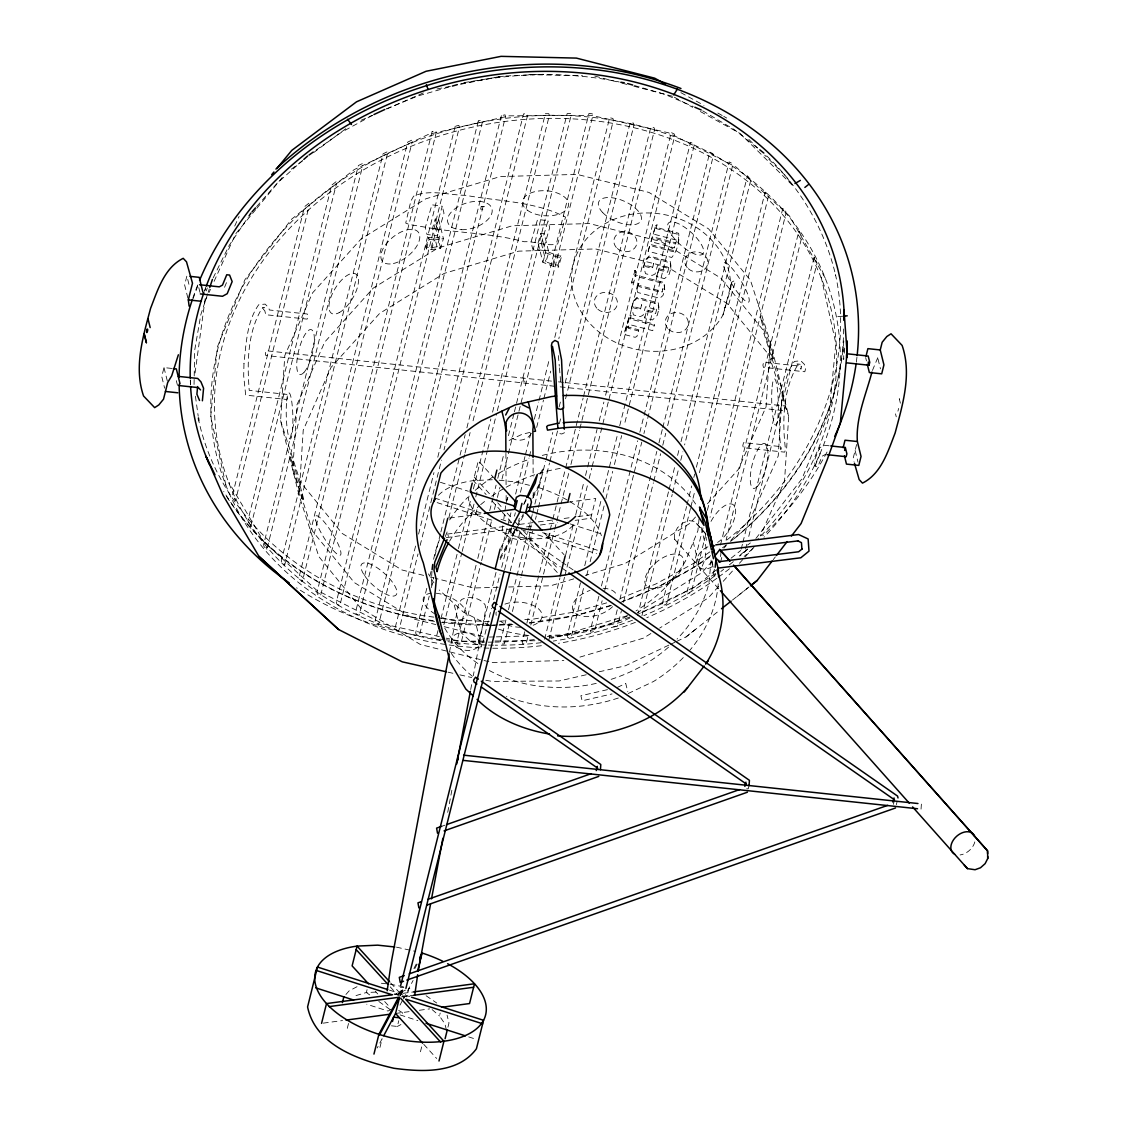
<?xml version="1.0" encoding="UTF-8"?>
<svg xmlns="http://www.w3.org/2000/svg" width="1127" height="1127" viewBox="0 0 1127 1127"><rect width="100%" height="100%" fill="white"/><g stroke="black" fill="none" stroke-linecap="round" stroke-linejoin="round"><path stroke-width="0.75" stroke-dasharray="5 3.75" d="M190.449 384.222L190.519 380.771M194.055 384.462L194.182 377.658M194.21 375.953L194.675 350.412L200.831 314.63L207.678 293.823M843.658 328.985C842.982 412.862 794.535 490.062 730.493 541.509M488.864 661.704L420.371 644.503L360.626 607.988L318.828 556.569L299.049 495.288L280.595 420.723L284.793 355.568L312.531 292.921L361.119 238.91L425.781 198.831L500.205 176.587L577.094 174.389L648.927 192.421L708.672 228.936L750.483 280.355L770.248 341.636L788.703 416.201L784.519 481.356L760.331 535.973M299.049 495.288L303.233 430.134L330.986 367.472L379.574 313.461L444.235 273.382L518.659 251.152L595.549 248.94L667.381 266.986L727.126 303.487L768.924 354.906L788.703 416.201M770.248 341.636L766.064 406.805L738.312 469.452L705.925 505.459M699.036 518.941L697.909 530.704L685.441 561.147A143.636 118.941 -13.9 0 1 636.022 610.919M843.785 346.961L843.672 359.457L844.109 354.766M844.264 353.202L844.856 346.947M195.07 372.952L205.382 297.232M897.937 411.172L898.613 408.439M502.811 525.816L502.093 530.817C507.784 538.917 520.716 542.369 529.211 536.832L530.169 531.535M503.783 519.153L505.699 505.826M530.423 529.859L531.395 523.139M532.846 513.067L533.578 508.023M664.705 289.709L663.986 283.694L634.712 276.002L634.924 274.847L664.183 282.539L664.705 289.709L663.014 295.471L659.788 298.275L637.727 292.485L636.966 289.794L638.812 283.469L632.98 281.933L632.008 283.187L631.655 281.891M635.656 272.776L635.022 270.367L635.656 272.776L634.712 276.002M624.64 332.014L630.021 315.081L631.134 315.377L630.204 319.011L654.308 325.337L652.744 330.662L629.528 324.562L627.936 327.408L628.429 328.323L638.502 330.972L636.91 336.466L635.107 337.311L625.851 334.888L624.64 332.014L628.838 317.617L629.81 316.236L630.923 316.532M627.936 327.408L628.133 326.252L628.641 327.168L638.713 329.817L638.502 330.972M646.63 311.165L655.59 313.517L656.914 308.516L656.717 309.671L645.517 306.741L643.024 315.278L640.094 316.673L633.444 314.926L631.655 307.53L633.613 300.81L637.037 297.289L658.295 302.867L659.084 308.544L657.182 315.447L652.505 319.941L644.672 317.884L644.883 316.715M630.204 319.011L630.416 317.842L654.519 324.182L654.308 325.337M636.966 289.794L639.009 282.313L638.812 283.469M658.675 269.888L667.635 272.255L668.959 267.254L668.748 268.409L657.562 265.465L655.069 274.016L652.139 275.411L645.475 273.664L643.7 266.268L645.658 259.548L649.067 256.012L670.34 261.605L671.114 267.268L669.227 274.185L664.55 278.665L656.717 276.608L656.928 275.453M678.623 241.995L678.454 234.444L656.027 228.556L656.238 227.4L678.665 233.289C679.806 241.896 677.172 250.772 671.734 257.477L648.194 251.293L648.405 250.138L650.082 244.376L673.58 250.56M648.194 251.293L649.87 245.531L673.368 251.715L674.707 246.714L674.495 247.87L650.997 241.699L652.322 236.698L675.82 242.883M650.997 241.699L652.11 237.867L675.608 244.038L676.947 239.037L676.735 240.192L653.237 234.022L655.956 224.231L657.083 224.527L656.027 228.556M662.746 289.724L662.958 288.568L661.915 292.597L639.53 286.723L639.742 285.568L662.127 291.442M722.985 314.94L730.521 289.118A79.848 68.817 10.2 0 0 624.273 215.877A79.848 68.817 10.2 0 0 592.182 325.886A79.848 68.817 10.2 0 0 722.985 314.94L731.789 282.13L734.691 280.553L735.339 281.609L728.845 303.825L727.154 306.375L724.252 307.953M730.521 289.118L731.789 282.13M449.476 652.209L458.633 603.269L461.661 599.494C469.48 595.676 479.905 597.676 485.117 604.819L485.723 609.411L473.298 675.721M447.715 812.37L451.927 789.886M470.706 689.555L472.002 682.638M469.015 496.077L468.325 498.923C477.58 535.255 548.398 553.019 573.46 524.971L574.178 522.069M447.954 1027.19L448.983 1022.922L447.067 1015.159M749.061 785.547L748.229 788.886L745.271 788.562M893.401 804.34L894.232 801.001M896.359 804.65L897.191 801.311M171.713 368.416L163.993 367.599L161.753 376.559L164.627 388.153M308.883 203.24L304.572 206.65L232.613 494.64L235.501 500.656L309.347 205.128M336.001 181.757L331.69 185.166L247.87 520.632L250.772 526.647L336.466 183.645M362.288 163.654L358.358 165.528L263.591 544.792L264.07 546.68L266.874 549.258L362.753 165.556M386.97 151.934L383.053 153.807L281.299 561.021L281.764 562.922L284.582 565.5L387.434 153.835M411.651 140.213L407.735 142.087L299.007 577.263L299.472 579.151L302.275 581.729L412.13 142.115M415.595 546.046L395.098 628.035L395.577 629.937L398.845 630.669L418.018 553.935M418.582 534.085L433.951 472.593M437.783 457.21L523.576 113.855L527.042 113.841L527.506 115.729L444.01 449.927M420.146 545.412L430.373 504.487M430.796 502.783L441.446 460.154M426.795 588.308L415.694 632.698L416.173 634.586L419.441 635.318L429.232 596.127M429.781 576.362L431.063 571.234M434.895 555.865L440.446 533.677M440.868 531.972L459.633 456.858M460.055 455.153L465.183 434.656M466.888 427.837L545.369 113.714L548.835 113.7L549.3 115.588L472.241 424.02M431.359 587.604L433.923 577.39M448.814 517.744L464.578 454.688M465 452.984L470.114 432.543M437.994 630.528L436.29 637.347L436.769 639.234L440.037 639.981M440.981 618.582L458.041 550.342M458.464 548.624L470.396 500.853M473.382 488.921L490.865 418.962M492.569 412.144L567.163 113.573L570.628 113.559L571.093 115.447L497.049 411.778M443.869 624.654L461.732 553.118M462.169 551.413L474.073 503.741M475.777 496.922L487.273 450.941M487.695 449.236L496.627 413.468M347.313 1028.317L349.116 1021.076M475.679 514.56L477.13 508.77M367.064 989.633L366.345 992.521L352.54 996.606M476.059 565.275L456.886 641.996L457.365 643.897L460.732 644.25L481.201 562.331M477.763 558.457L487.991 517.532M489.696 510.714L492.682 498.782M493.105 497.077L496.091 485.131M497.796 478.313L503.755 454.449M508.446 435.684L513.982 413.524M514.405 411.82L516.11 405.002M516.532 403.297L588.956 113.433L592.323 113.799L592.802 115.687L501.67 480.398M523.759 378.165L523.027 381.053L526.394 381.419M481.623 560.626L491.851 519.66M494.415 509.418L496.979 499.176M497.401 497.472L499.965 487.23M496.035 572.417L478.595 642.235L479.06 644.137L482.525 644.109L491.471 608.284M501.571 550.272L507.53 526.436M507.953 524.731L510.925 512.813M515.617 494.077L524.971 456.604M525.393 454.899L530.93 432.768M534.339 419.145L538.593 402.114M539.016 400.409L549.229 359.541M554.766 337.396L609.651 117.701L612.919 118.448L613.398 120.335L558.823 338.72M379.94 1047.448L382.109 1038.77L377.207 1047.969M508.305 533.691L510.108 526.464M493.598 599.747L499.994 574.164M501.698 567.332L511.503 528.098M514.49 516.152L515.349 512.743M520.463 492.26L528.986 458.14M529.408 456.435L531.113 449.617M536.663 427.429L543.482 400.141M543.904 398.437L550.723 371.135M504.586 569.684L514.8 528.774M399.141 993.521L400.789 990.971L402.353 991.887L401.86 993.817L400.691 994.437L399.141 993.521L400.31 992.901L401.86 993.817M514.969 529.958L516.138 529.338L517.702 530.253L516.518 530.873L514.969 529.958L515.448 528.028M399.916 996L400.508 993.676M514.166 520.815L517.687 524.675L519.308 518.152M510.249 570.825L520.463 529.915M391.421 1025.824L397.338 1026.458L398.775 1020.668M532.677 498.331L538.424 487.526L543.369 467.747L539.284 475.411M505.924 619.949L500.388 642.094L500.853 643.982L504.318 643.968L509.855 621.78M508.474 609.721L528.056 531.338M528.493 529.634L530.62 521.111M531.042 519.406L532.324 514.292M534.874 504.065L545.51 461.464M545.947 459.76L552.751 432.5M559.147 406.932L560.852 400.127M565.106 383.081L630.247 122.364L633.515 123.097L633.994 124.984L564.881 401.55M512.419 611.524L520.956 577.39M521.378 575.686L532.465 531.296M535.452 519.35L536.311 515.927M536.734 514.222L538.016 509.094M538.438 507.389L549.525 463.014M549.962 461.295L557.64 430.57M559.344 423.738L561.049 416.92M524.731 631.726L522.181 641.953L522.646 643.841L526.112 643.827L528.239 635.29M526.858 623.203L552.427 520.899M552.85 519.195L565.205 469.734M565.641 468.029L583.096 398.127M583.532 396.422L650.842 127.013L654.111 127.76L654.576 129.647L579.884 428.584M420.441 1051.759L422.611 1043.081M548.807 538.002L550.61 530.775M530.803 625.034L554.273 531.085M554.709 529.366L556.414 522.534M556.837 520.829L569.22 471.297M570.924 464.465L579.461 430.289M446.433 1030.05L444.897 1023.837L439.46 1015.962L440.192 1013.074M544.609 639.277L559.95 577.841M565.5 555.667L573.601 523.238M575.728 514.715L583.828 482.3M585.533 475.467L597.042 429.401M599.184 420.864L603.875 402.1M605.579 395.267L671.227 132.507L674.298 134.057L674.763 135.958L608.777 400.071M548.736 640.319L564.5 577.278M564.923 575.573L587.491 485.258M589.182 478.454L591.745 468.226M592.168 466.522L602.381 425.626M602.818 423.921L608.341 401.775M580.49 582.772L567.261 635.684L567.726 637.586L571.389 636.741L584.18 585.589M584.744 565.698L601.381 499.106M603.1 492.288L617.596 434.233M619.723 425.696L690.541 142.312L693.612 143.862L694.077 145.749L624.217 425.344M586.73 575.362L588.435 568.543M590.139 561.725L604.199 505.474M605.903 498.655L612.708 471.368M614.412 464.549L621.653 435.571M598.874 596.239L590.337 630.402L590.816 632.289L594.478 631.444L602.142 600.747M601.438 585.984L637.713 440.784M639.854 432.247L643.686 416.877M644.123 415.173L709.855 152.103L712.912 153.666L713.391 155.554L643.911 433.585M604.706 590.52L641.784 442.122M617.244 609.792L613.426 625.105L613.891 627.006L617.554 626.161L621.4 610.806M619.808 599.564L656.816 451.406M658.957 442.897L662.352 429.274M662.775 427.57L729.155 161.908L732.226 163.457L732.691 165.359L667.452 426.485M623.527 602.269L653.378 482.807M653.801 481.088L660.619 453.787M662.761 445.25L665.747 433.303M637.558 615.567L668.649 491.189M669.072 489.484L675.031 465.62M677.581 455.407L679.285 448.588M680.99 441.77L747.412 175.953L750.216 178.531L750.681 180.433L684.596 444.94M641.953 615.61L672.227 494.443M672.65 492.724L678.623 468.832M680.75 460.309L682.892 451.772M662.253 603.847L686.582 506.488M687.005 504.783L691.696 485.991M693.838 477.454L694.683 474.03M696.387 467.198L765.106 192.196L767.924 194.774L768.389 196.661L698.571 476.087M690.485 508.46L666.635 603.889L662.718 605.748M690.907 506.756L694.317 493.133M686.935 592.126L703.135 527.323M707.39 510.277L782.814 208.425L785.618 211.003L786.097 212.89L710.024 517.335M705.77 534.339L691.33 592.168L687.4 594.028M713.222 574.037L714.49 568.91M720.463 545.017L798.916 231.035L801.818 237.05L726.084 540.157M720.547 562.303L721.829 557.189M741.2 549.131L742.482 544.017M742.904 542.298L814.187 257.026L817.075 263.042L748.525 537.396M746.821 544.214L745.116 551.033L740.805 554.442M856.619 444.517L853.195 458.196L854.012 461.507M872.453 370.445L879.116 354.441M921.041 809.116L921.407 803.889L917.956 803.523M425.879 246.982L428.683 237.388L433.923 238.107L439.84 237.191L435.29 218.807L438.628 219.272L443.418 238.628L440.615 248.236L431.585 249.602L426.358 248.87L425.879 246.982L431.12 247.701L437.037 246.799L439.84 237.191M426.358 248.87L429.148 239.276L428.683 237.388M437.037 246.799L432.486 228.401L435.29 218.807M435.656 228.95C465.028 233.19 495.176 233.951 524.097 241.727C535.339 241.136 546.637 246.63 557.696 243.981L565.529 217.102C534.945 201.353 498.824 201.353 465.592 195.323C448.574 195.154 429.641 188.956 413.567 196.211L410.82 201.169L405.72 223.09L409.34 224.484L435.656 228.95L442.277 206.255L431.923 204.832L425.302 227.527L427.006 234.458L437.361 235.895L443.982 213.2L442.277 206.255M440.615 248.236L435.825 228.866L438.628 219.272M431.12 247.701L433.923 238.107M431.585 249.602L434.388 239.995L443.418 238.628M538.072 242.925L540.875 233.331L544.214 233.782L548.764 252.18L545.961 261.774L552.751 264.422L557.992 265.155L558.457 267.043L553.23 266.324L542.862 262.281L538.072 242.925L541.411 243.376L545.961 261.774M541.34 243.488L547.961 220.793L537.607 219.371L531 242.066L532.705 248.997L543.059 250.419L549.68 227.724L547.961 220.793M542.862 262.281L545.665 252.687L540.875 233.331M552.751 264.422L555.555 254.829L560.795 255.547L561.26 257.449L558.457 267.043M553.23 266.324L556.02 256.717L561.26 257.449M557.992 265.155L560.795 255.547M631.458 283.046L635.022 270.367M631.444 308.685L633.402 301.966L636.825 298.444L658.083 304.022L658.872 309.7M643.489 267.423L645.447 260.703L648.87 257.167L670.128 262.76L670.903 268.423M653.237 234.022L655.759 225.386L656.872 225.682M644.672 317.884L646.842 310.01L655.801 312.362M656.717 276.608L658.886 268.733L667.846 271.086M204.748 290.991L205.804 287.765M208.199 292.217L209.256 289.019M506.192 502.501L507.84 497.599M506.671 500.571L507.798 497.416M206.241 290.949L207.312 287.977M192.971 298.923L198.831 283.131M224.569 287.286L227.71 279.651M445.235 536.579L447.208 531.761L448.377 536.494M829.12 445.785L824.26 445.264L819.554 447.828L814.539 460.055L815.075 466.141L817.92 466.437L822.104 456.224L825.288 454.491M815.075 466.141L820.047 454.026L819.554 447.828M234.712 226.076L239.079 216.469M204.748 301.951L208.34 294.034M209.059 292.442L210.495 289.287M214.088 281.37L235.656 233.867L255.674 209.65M524.041 503.431L526.14 498.838M213.172 277.876L229.204 245.39L248.095 217.328M500.966 547.497L511.588 527.521M523.717 504.699L526.999 498.514M500.078 557.795L516.081 527.675M517.687 524.675L523.294 514.137M532.888 496.077L539.298 484.032M500.134 559.555L516.814 528.169M517.082 527.675L524.464 513.771M400.24 994.169L404.044 986.998M413.905 968.473L417.187 962.289M400.423 995.662L404.424 988.14M414.835 968.572L417.229 964.05M399.986 1005.129L402.438 1000.508M403.269 998.959L413.088 980.476M755.865 538.551L802.015 478.736L829.289 412.172L835.825 343.397L821.189 277.115L821.682 279.102M773.221 559.668L775.362 556.893M256.787 208.312L284.582 174.685M345.947 994.479L349.102 990.901L357.513 986.449M256.632 206.607L277.2 183.166L302.529 160.555M695.514 517.025L689.738 523.463L625.062 563.542L585.378 575.404M712.306 561.063L701.896 572.629L637.234 612.722M723.886 548.201L726.197 545.623M730.817 540.481L750.483 518.617L778.236 455.97L782.42 390.815L762.641 329.521L720.843 278.101L661.098 241.587L589.266 223.555L512.376 225.766L437.952 247.996L373.291 288.075L324.703 342.087L296.964 404.748L292.766 469.903L312.545 531.183L354.343 582.603L414.088 619.117L435.811 624.569M718.589 586.449L708.179 598.014L659.689 628.077M723.224 581.307L733.635 569.727M739.411 563.303L744.045 558.161M745.201 556.865L755.611 545.299M726.83 539.974C805.692 478.707 857.703 375.319 835.501 274.734L835.656 275.354C824.837 229.02 799.719 186.814 765.05 154.329M676.623 641.432L685.977 636.994L698.205 627.175M737.171 596.451L749.159 586.885M715.997 570.121L693.993 587.547L639.347 613.497M731.127 558.147L740.749 550.525M747.624 545.088L750.371 542.904M713.687 575.925L715.842 574.221M685.977 636.994L720.139 609.82M732.465 600.043L748.92 587.026M291.301 169.177L302.487 160.865M313.686 152.554L348.666 126.576M316.081 150.074L341.566 132.197L372.389 115.405M709.841 551.892L692.851 563.81L655.872 583.955L619.667 598.761M710.616 555.696L694.88 566.74L657.506 587.097L622.498 601.424M650.871 633.543L643.517 638.107L577.362 657.872M402.353 991.887L401.17 992.507L399.62 991.591M391.618 1009.144L388.012 1011.046L366.754 1004.227M397.338 1026.458L400.93 1024.556M509.136 440.432L522.308 434.191L531.324 432.12M629.979 617.934L620.611 622.386L550.92 638.361M668.846 645.123L625.246 665.832L598.113 672.044M670.396 644.39L675.073 642.179M617.427 687.371L625.724 683.427L627.809 691.837M628.232 693.514L653.491 681.511A143.636 118.941 -13.9 0 0 684.244 656.576M564.528 432.698L561.795 433.994L558.583 433.402L558.104 431.5M405.481 990.112L402.959 991.267L399.733 989.506L400.24 987.266L403.79 987.646M361.091 120.265L372.319 115.334M386.758 108.995L423.667 92.78M386.42 108.826L417.906 95.95L450.758 86.525M441.573 826.373L444.897 825.203M573.798 578.855L550.638 585.772L508.7 586.984M627.316 615.68L562.81 634.952L548.835 635.346M606.664 602.875L575.46 611.834L533.395 619.089L523.238 619.723M611.088 605.284L576.235 615.286L528.591 622.935M586.251 674.763L559.119 680.976L492.119 681.412L485.328 680.173M607.467 689.654L580.884 695.739L582.138 700.783L612.031 693.936M436.952 88.991L450.49 86.286M460.661 84.271L501.318 76.185M463.859 82.665L504.248 76.058M460.647 83.877C512.686 72.72 566.951 71.071 619.174 81.961M449.504 518.068L482.525 513.644M567.825 502.219L595.746 498.472L590.802 518.265L575.15 520.364M447.137 534.128L507.361 526.055M519.406 524.435L536.621 522.139M538.34 521.9L552.103 520.068M564.148 518.448L571.037 517.532M577.912 516.603L591.675 514.757M446.292 537.621L515.898 528.295L516.997 528.943M526.422 526.887L533.381 525.957M540.34 525.027L557.738 522.689M394.365 994.493L413.595 991.915M401.353 996.944L413.398 995.324M323.308 1023.133L342.509 1020.569M395.563 1013.455L409.115 1011.637M419.385 1010.271L429.655 1008.89M837.77 316.645L844.081 316.095M505.938 75.96L543.355 74.283M499.529 621.188L506.305 620.766M492.654 625.161L497.796 624.837M499.5 624.738L511.489 623.992M492.288 479.736L473.368 480.609A87.723 45.038 14 0 0 436.29 497.697M375.981 992.084L366.345 992.521L370.501 995.507M498.219 587.28L473.749 587.984L435.332 578.334M489.414 637.051L494.654 636.91M496.401 636.854L529.605 635.896M492.203 662.549L563.852 660.492M484.399 641.066L459.76 641.221L446.151 638.15M494.95 640.995L538.96 640.714M528.845 74.565L582.659 75.819M489.329 621.625L449.18 619.639L440.699 618.244M490.949 625.26L441.756 622.048M551.497 381.109L266.057 350.736L265.324 353.624L265.803 355.512L555.752 386.378M558.471 381.856L563.683 382.405M565.43 382.602L784.829 405.945L785.294 407.847L784.575 410.735L557.499 386.561M499.12 480.201L516.194 482.018L529.493 485.314M396.465 947.159L415.764 951.456M381.363 983.251L388.266 983.984M389.984 984.167L404.396 987.013M432.486 228.401L435.825 228.866M429.148 239.276L434.388 239.995M705.939 534.071L694.711 521.449L689.189 520.632L682.892 522.914L677.51 527.69L674.481 533.677L674.622 539.255L677.89 542.96M433.909 617.117C327.041 603.889 222.752 529.465 198.761 420.639M433.177 620.625C349.708 609.256 268.339 564.444 223.724 491.485M439.347 636.614L383.25 623.935L316.405 590.013L263.774 541.749L228.964 482.469L229.457 484.455M448.011 672.171L453.096 673.326M459.872 674.862L471.734 677.538M394.535 993.789L406.847 996.832L409.016 988.154L412.243 989.436M423.639 575.404L401.916 569.952L342.185 533.437L300.374 482.018L280.595 420.723M430.317 577.08L433.656 577.912M444.165 626.668L485.92 637.149M594.817 76.101L620.244 82.694M621.949 83.13L627.035 84.455M633.811 86.216L672.819 96.344M634.416 85.525L664.831 94.344L693.274 106.558M440.375 482.286L468.395 491.273M570.192 523.914L603.142 534.48M434.656 498.049L481.144 512.954M501.078 519.35L511.038 522.548M542.594 532.662L599.057 550.765M437.121 502.614L492.358 520.336M521.181 529.577L596.507 553.723M389.435 990.126L409.89 996.677M400.085 1014.906L417.821 1020.597M468.705 1036.91L476.946 1039.559M545.665 252.687L556.02 256.717M548.764 252.18L555.555 254.829M489.372 625.288L463.31 612.046L439.234 589.97M680.877 92.639L703.966 105.389M674.34 97.19L692.711 107.333M700.36 111.545L740.157 133.521L792.239 185.096L785.505 175.727L764.712 155.146M717.829 113.038L722.252 115.532M723.731 116.363L726.676 118.025M426.105 995.747L436.741 1003.03M398.704 1010.468L402.269 1012.553L403.1 1015.878M702.684 110.84L734.367 129.633L758.485 148.806M712.827 564.909L712.025 561.626M560.387 561.063L512.841 527.929L510.869 530.845L511.348 532.733L560.316 566.881M561.838 562.077L573.361 570.107M561.753 567.881L567.515 571.896M378.813 1001.466L391.294 1010.412M432.12 1009.581L439.46 1015.962M748.821 139.41L757.386 147.876M494.711 478.764L478.313 460.816L473.368 480.609L486.131 494.57M544.186 532.944L564.021 554.667M474.256 477.101L491.865 496.387M497.725 502.811L502.431 507.953M507.122 513.095L512.996 519.533M523.562 531.099L558.781 569.67M491.921 500.923L501.205 511.08M502.36 512.348L511.644 522.505M518.505 530.028L557.935 573.206M390.689 982.927L404.508 998.071M390.238 986.886L398.451 995.888M375.446 991.436L377.756 993.958M384.687 1001.551L390.463 1007.876M423.78 1044.363L436.656 1058.464M705.84 533.987L694.711 521.449M674.622 539.255L718.984 589.182M900.374 403.156L899.29 398.719L900.022 401.677M895.514 413.848L896.247 416.793M878.003 358.921L880.455 368.867M865.663 357.611L866.48 360.922M825.133 277.904L789.421 215.933L736.185 167.12L668.565 132.803L591.154 115.32L509.263 115.842L428.429 134.367L354.188 169.613L291.597 219.187L244.925 279.693L217.328 347.031L210.707 416.596L226.006 485.638M814.187 257.026L814.652 258.914M855.125 450.504L857.985 462.098M798.916 231.035L799.395 232.923M782.814 208.425L783.279 210.312M765.106 192.196L765.571 194.083M747.412 175.953L747.877 177.855M713.123 567.177L711.193 559.372L708.911 583.363A141.481 117.152 -13.9 0 1 677.045 639.065M701.121 527.38L706.136 547.623L705.009 559.372L700.346 570.769L693.246 542.087M474.354 617.666L481.609 646.926L470.551 641.319L461.112 632.656L453.871 603.396M301.811 579.841L302.275 581.729M284.117 563.599L284.582 565.5M266.409 547.37L266.874 549.258M198.789 287.61L199.958 292.344M250.293 524.759L250.772 526.647M188.927 284.3L186.871 276.016L184.631 284.99L188.322 299.895M235.036 498.768L235.501 500.656M176.319 380.672L177.488 385.392M163.993 367.599L167.684 382.504M195.422 396.197L198.211 416.257M558.386 355.597L559.288 366.12M559.429 367.867L560.64 381.898M533.057 459.252L533.156 476.763M533.24 492.513L533.282 499.529M505.896 453.406L506.093 486.723M506.15 495.486L506.178 500.74M718.251 583.8A143.636 118.941 -13.9 0 1 690.076 650.025M618.329 697.993A143.636 118.941 -13.9 0 1 506.46 696.303M472.41 676.327A143.636 118.941 -13.9 0 1 449.476 650.547M449.546 541.228A143.636 118.941 -13.9 0 1 479.355 505.769M480.665 504.657A143.636 118.941 -13.9 0 1 486.075 500.332M491.696 496.218A143.636 118.941 -13.9 0 1 504.699 488.047M506.164 487.23A143.636 118.941 -13.9 0 1 562.359 468.057M843.785 340.988A330.126 273.368 -13.9 0 1 731.944 540.467M726.478 544.806A330.126 273.368 -13.9 0 1 722.308 547.99M709.517 557.189A330.126 273.368 -13.9 0 1 619.371 602.804M611.116 605.608A330.126 273.368 -13.9 0 1 528.535 623.189M512.855 624.499A330.126 273.368 -13.9 0 1 490.076 625.274M488.315 625.274A330.126 273.368 -13.9 0 1 441.559 622.358M434.515 621.4A330.126 273.368 -13.9 0 1 225.344 494.57M190.491 384.87A330.126 273.368 -13.9 0 1 190.28 379.771M204.438 291.062A330.126 273.368 -13.9 0 1 205.635 287.751M627.345 615.948A143.636 118.941 -13.9 0 1 547.299 636.389M528.873 635.473A143.636 118.941 -13.9 0 1 495.443 628.119M433.951 582.898A143.636 118.941 -13.9 0 1 428.443 573.868M538.424 487.526A87.723 45.038 14 0 1 601.367 535.649M531.282 433.472A13.904 13.651 -0.3 0 1 509.925 436.628M541.383 645.715A317.659 263.042 -13.9 0 1 217.314 351.103A317.659 263.042 -13.9 0 1 664.62 133.24A317.659 263.042 -13.9 0 1 763.965 537.311M752.991 548.314A317.659 263.042 -13.9 0 1 744.158 556.456M729.493 568.769A317.659 263.042 -13.9 0 1 718.308 577.249M716.885 578.278A317.659 263.042 -13.9 0 1 646.813 617.695M635.374 622.358A317.659 263.042 -13.9 0 1 558.414 643.334M441.009 640.615A314.01 260.013 -13.9 0 1 242.291 294.358A314.01 260.013 -13.9 0 1 695.514 149.271A314.01 260.013 -13.9 0 1 757.612 539.269M747.736 548.905A314.01 260.013 -13.9 0 1 739.988 555.907M733.325 561.612A314.01 260.013 -13.9 0 1 729.225 564.965M723.661 569.346A314.01 260.013 -13.9 0 1 720.843 571.488M715.124 575.714A314.01 260.013 -13.9 0 1 643.813 615.666M632.501 620.216A314.01 260.013 -13.9 0 1 553.23 641.08M541.214 642.686A314.01 260.013 -13.9 0 1 495.19 645.193M493.415 645.179A314.01 260.013 -13.9 0 1 488.118 645.067M486.357 645.01A314.01 260.013 -13.9 0 1 447.997 641.686M436.191 593.239A23.089 10.89 23.9 0 1 466.113 612.37A23.089 10.89 23.9 0 1 441.375 617.187M435.304 614.159A23.089 10.89 23.9 0 1 431.359 593.211M504.966 604.128A23.089 12.524 3.7 0 1 537.311 607.833A23.089 12.524 3.7 0 1 533.198 625.231M520.519 627.26A23.089 12.524 3.7 0 1 500.853 621.54M496.232 615.342A23.089 12.524 3.7 0 1 496.204 612.06M710.996 521.392A23.089 10.016 -58.6 0 1 735.198 507.685A23.089 10.016 -58.6 0 1 717.589 542.453M706.474 540.312A23.089 10.016 -58.6 0 1 706.136 537.354M612.567 606.678A23.089 12.918 -17.9 0 1 575.925 613.694A23.089 12.918 -17.9 0 1 590.027 590.407M603.1 588.28A23.089 12.918 -17.9 0 1 616.849 595.859M720.759 551.638A13.904 9.537 -41.6 0 1 718.533 560.542M712.151 566.726A13.904 9.537 -41.6 0 1 696.571 561.852A13.904 9.537 -41.6 0 1 711.63 545.862M974.813 841.911A13.904 9.537 -41.6 0 1 960.105 854.956M668.55 647.166A141.481 117.152 -13.9 0 1 609.904 679.722M596.239 683.385A141.481 117.152 -13.9 0 1 487.709 669.621M477.82 663.493A141.481 117.152 -13.9 0 1 443.489 625.894M431.838 585.167A141.481 117.152 -13.9 0 1 432.106 569.684M433.627 559.302A141.481 117.152 -13.9 0 1 439.474 539.734M449.659 519.941A141.481 117.152 -13.9 0 1 467.86 497.246M475.143 490.386A141.481 117.152 -13.9 0 1 492.851 477.003M498.669 473.382A141.481 117.152 -13.9 0 1 528.802 459.464M542.284 455.407A141.481 117.152 -13.9 0 1 697.613 507.15M856.943 357.217A342.876 283.919 -13.9 0 1 856.309 362.345M827.035 452.04A342.876 283.919 -13.9 0 1 762.725 535.762M747.398 549.427A342.876 283.919 -13.9 0 1 739.382 555.991M715.546 573.432A342.876 283.919 -13.9 0 1 639.389 613.384M629.725 617.061A342.876 283.919 -13.9 0 1 549.666 637.544M534.297 639.587A342.876 283.919 -13.9 0 1 494.978 642.108M493.274 642.136A342.876 283.919 -13.9 0 1 446.32 639.854M444.587 639.657A342.876 283.919 -13.9 0 1 296.556 587.801M192.9 297.937A342.876 283.919 -13.9 0 1 198.887 281.975M243.967 363.669L243.7 375.967L245.686 395.112L287.075 399.522L287.808 396.619L287.258 394.422L249.236 390.379C247.024 363.162 247.376 332.507 261.873 308.516L264.704 307.615L261.337 307.248L264.775 310.686L265.775 314.729L307.164 319.124L307.896 316.222L307.347 314.024L269.325 309.981L268.775 307.784L265.113 304.107L258.689 304.741C246.799 321.646 246.151 343.763 243.967 363.669M779.659 420.343L779.391 432.641L780.828 449.588L781.56 446.686L743.538 442.643L742.806 445.545L743.355 447.743L784.744 452.152L785.463 449.25C782.138 421.442 782.955 389.843 797.564 365.19L800.395 364.289L797.028 363.922L800.466 367.36L800.917 369.205L801.649 366.303L763.613 362.246L762.894 365.148L763.444 367.346L804.833 371.755L805.551 368.853L804.467 364.458L800.804 360.781L794.38 361.415C782.49 378.32 781.842 400.437 779.659 420.343M633.853 306.713L633.642 307.868L640.361 309.629L641.686 304.628L640.573 308.474L633.853 306.713M645.898 265.437L645.686 266.592L652.406 268.367L653.73 263.366L652.603 267.212L645.898 265.437M432.134 131.521L316.997 592.323L317.462 594.225L320.533 595.774L436.262 132.577L435.797 130.676L432.134 131.521M455.209 126.238L336.297 602.128L336.776 604.016L339.833 605.579L459.351 127.281L458.872 125.393L455.209 126.238M478.299 120.941L355.611 611.933L356.076 613.821L359.147 615.384L482.426 121.998L481.962 120.11L478.299 120.941M501.374 115.658L374.925 621.724L375.39 623.625L378.461 625.175L505.502 116.701L505.037 114.813L501.374 115.658M481.257 206.396L480.637 209.129L483.821 209.397L484.441 206.664L481.257 206.396M456.717 647.208A13.904 8.692 10.6 0 0 479.13 644.588A13.904 8.692 10.6 0 0 460.929 632.726A13.904 8.692 10.6 0 0 456.717 647.208M671.861 235.36A23.089 8.199 42 0 0 702.614 254.153A23.089 8.199 42 0 0 682.568 225.907A23.089 8.199 42 0 0 671.861 235.36M771.925 389.449A23.089 3.282 88.4 0 0 775.517 425.076A23.089 3.282 88.4 0 0 777.672 391.534A23.089 3.282 88.4 0 0 771.925 389.449M602.959 212.848A23.089 10.89 23.9 0 0 639.939 222.132A23.089 10.89 23.9 0 0 616.779 198.634A23.089 10.89 23.9 0 0 602.959 212.848M724.027 267.169A23.089 4.705 58.2 0 0 745.356 300.965A23.089 4.705 58.2 0 0 739.974 279.2A23.089 4.705 58.2 0 0 724.027 267.169M761.373 320.589A23.089 0.747 73.4 0 0 772.883 358.78A23.089 0.747 73.4 0 0 767.487 337.015A23.089 0.747 73.4 0 0 761.373 320.589M757.64 486.117A23.089 6.987 -75.9 0 0 767.318 447.306A23.089 6.987 -75.9 0 0 752.258 464.352A23.089 6.987 -75.9 0 0 757.64 486.117M657.365 588.139A23.089 12.059 -39.1 0 0 683.497 559.401A23.089 12.059 -39.1 0 0 651.984 566.374A23.089 12.059 -39.1 0 0 657.365 588.139M365.106 576.376A23.089 8.199 42 0 0 395.859 595.169A23.089 8.199 42 0 0 375.826 566.923A23.089 8.199 42 0 0 365.106 576.376M315.729 520.251A23.089 4.705 58.2 0 0 337.058 554.047A23.089 4.705 58.2 0 0 331.676 532.282A23.089 4.705 58.2 0 0 315.729 520.251M291.484 460.957A23.089 0.747 73.4 0 0 302.994 499.162A23.089 0.747 73.4 0 0 297.613 477.397A23.089 0.747 73.4 0 0 291.484 460.957M286.469 403.381A23.089 3.282 88.4 0 0 290.048 438.995A23.089 3.282 88.4 0 0 292.203 405.466A23.089 3.282 88.4 0 0 286.469 403.381M304.107 372.234A23.089 6.987 -75.9 0 0 313.785 333.437A23.089 6.987 -75.9 0 0 298.725 350.469A23.089 6.987 -75.9 0 0 304.107 372.234M339.185 312.616A23.089 10.016 -58.6 0 0 358.147 277.665A23.089 10.016 -58.6 0 0 333.789 290.851A23.089 10.016 -58.6 0 0 339.185 312.616M393.422 263.507A23.089 12.059 -39.1 0 0 419.554 234.754A23.089 12.059 -39.1 0 0 388.026 241.741A23.089 12.059 -39.1 0 0 393.422 263.507M461.507 229.697A23.089 12.918 -17.9 0 0 491.992 208.904A23.089 12.918 -17.9 0 0 456.125 207.931A23.089 12.918 -17.9 0 0 461.507 229.697M527.295 210.143A23.089 12.524 3.7 0 0 566.867 209.002A23.089 12.524 3.7 0 0 542.425 190.717A23.089 12.524 3.7 0 0 527.295 210.143M688.287 268.705A11.58 9.988 10.2 0 0 707.502 264.803A11.58 9.988 10.2 0 0 693.133 252.082A11.58 9.988 10.2 0 0 688.287 268.705M668.776 329.436A11.58 9.988 10.2 0 0 687.991 325.534A11.58 9.988 10.2 0 0 673.622 312.813A11.58 9.988 10.2 0 0 668.776 329.436M617.371 248.532A11.58 9.988 10.2 0 0 636.572 244.629A11.58 9.988 10.2 0 0 622.217 231.908A11.58 9.988 10.2 0 0 617.371 248.532M597.859 309.263A11.58 9.988 10.2 0 0 617.075 305.375A11.58 9.988 10.2 0 0 602.706 292.64A11.58 9.988 10.2 0 0 597.859 309.263"/><path stroke-width="1.5" d="M843.813 320.378L843.996 310.066L847.067 352.342L840.333 423.048L827.063 460.154L801.086 523.548L791.436 536.058M197.619 386.561L196.901 394.182L199.535 400.479M202.381 400.789L203.578 388.266L200.944 381.856L197.732 378.447L178.277 376.376M699.811 510.728L700.121 507.446M706.939 531.705L707.502 525.872A143.636 118.941 -13.9 0 0 563.232 422.667M708.334 535.297L708.742 530.916A143.636 118.941 -13.9 0 0 559.443 428.218L547.525 430.148L546.651 426.626L547.835 425.555L558.203 423.174M712.926 551.976L713.208 548.976L706.516 518.659L699.473 507.108L703.995 525.393L695.753 512.391A143.636 118.941 -13.9 0 0 565.726 467.564M715.166 567.261L715.884 559.753L710.503 536.311M387.167 990.802L391.252 962.472L449.152 653.942M414.764 994.873L417.666 974.714M418.159 971.361L430.542 904.051M431.514 898.867L442.855 838.319M456.787 763.937L470.382 691.288M596.239 770.6L597.296 766.36M600.437 769.727L600.804 764.5L481.285 681.201M744.862 786.421L745.919 782.166M749.061 785.547L749.427 780.321L499.951 606.425M892.993 802.185L894.049 797.944M189.111 306.15L188.322 299.895L192.492 283.229L186.504 261.83L183.194 258.322C164.345 267.761 157.695 290.062 150.581 308.361C143.087 336.621 133.634 367.092 143.566 396.014L154.653 407.636L158.837 404.917L163.528 399.169L167.684 382.504L171.698 375.84L178.362 354.794M433.782 501.543L440.882 473.072C465.578 442.418 512.024 450.082 545.538 459.055C571.924 468.818 604.79 483.906 609.721 514.898L599.846 554.794M321.561 1023.372L326.506 1003.579L392.633 994.718M442.812 538.086L447.757 518.293M342.411 1002.664L343.848 996.874M470.41 490.358L472.213 483.131M496.88 470.086L494.711 478.764L515.504 501.529M373.953 1054.097L378.897 1034.318L398.592 997.254M495.204 568.811L500.149 549.032M517.208 500.599L515.039 509.291L514.222 505.967L516.391 497.289L519.984 495.387L525.886 496.021L530.648 498.81L531.465 502.121L529.296 510.799L525.703 512.7L519.801 512.081L515.039 509.291L484.244 513.405M400.663 985.562L504.163 571.389M392.506 1021.485L393.591 1017.146L399.507 1017.78M521.956 503.389L519.801 512.081L512.405 525.971M383.743 1035.685L395.563 1013.455L399.62 997.17M405.903 988.421L509.813 572.53M527.873 504.023L525.703 512.7L541.876 530.408M417.568 971.192L422.104 953.033A87.723 45.038 14 0 1 442.869 961.303M569.994 493.527L567.825 502.219L528.478 507.488M438.995 1061.028L443.939 1041.235L405.678 999.339M560.246 575.742L565.19 555.949M445.095 1038.714L447.264 1030.036M843.151 447.701L845.011 440.22L857.365 441.53L861.042 456.435L858.802 465.409L846.462 464.099L844.419 455.815M866.029 356.118L867.903 348.637L880.243 349.962L883.934 364.866L881.694 373.84L869.34 372.516L867.297 364.232M844.616 450.406L845.335 447.518L830.74 445.954M846.884 362.866L869.03 365.233L869.748 362.33L868.184 356.033L848.392 353.92M880.243 349.962L882.159 342.27L886.85 336.508L891.034 333.789L902.121 345.425C912.053 374.333 902.586 404.804 895.106 433.064C887.991 451.363 881.342 473.664 862.493 483.117L859.168 479.595L854.421 463.169M871.932 372.065C865.973 394.746 855.689 417.821 857.365 441.53M209.777 287.427L212.411 279.426M444.587 538.171L434.74 562.218L433.98 570.163L436.318 579.616L434.078 603.128A143.636 118.941 -13.9 0 0 445.095 642.911M447.067 539.692L435.91 566.937L437.079 571.671A143.636 118.941 -13.9 0 1 448.673 542.749M705.671 664.127C723.703 636.431 727.957 601.085 716.983 569.839M526.844 497.317L537.382 474.397L535.212 483.074L527.816 496.979M987.689 856.393L987.745 858.492L985.125 863.648L980.49 867.762L975.066 869.734L967.459 868.621L912.588 806.918M505.685 414.99L508.995 408.721M419.653 957.654L422.104 953.033M379.616 1034.811L398.831 998.677M419.638 959.542L421.23 956.527M673.735 94.879L677.426 89.019M249.039 215.919L250.927 213.116M715.842 554.752L719.068 550.511L798.437 540.847L797.55 540.721L801.452 542.65L801.917 549.159M557.64 735.875C605.171 739.65 655.238 723.421 687.54 687.625M750.483 585.829L757.133 580.518L772.15 561.063M776.433 555.498L787.153 541.608M684.188 692.006L704.178 666.071M706.263 663.366L708.334 660.676M271.677 174.685L273.917 171.98M277.27 167.937L291.794 150.37L356.512 101.824L426.091 71.269L501.078 56.35L576.376 58.097L654.702 78.186L665.479 84.145M575.629 516.279C550.568 544.341 479.75 526.577 470.494 490.245M252.068 211.82L255.491 207.903M303.797 159.428L307.586 156.033M275.918 169.078C382.109 70.212 545.059 36.219 680.976 88.512M802.114 548.962L798.634 551.765L718.716 561.725L719.857 561.824L716.11 558.443M804.861 187.434L808.144 184.828M721.505 608.735L731.099 601.142M751.653 584.857L757.133 580.518M309.009 155.033L313.25 152.06M794.958 183.532L800.381 180.39M373.925 114.56L384.856 109.474M441.573 826.373L436.6 828.12L437.501 833.191M446.546 824.612L590.914 773.77M444.094 830.881L598.789 776.39M421.287 901.67L417.962 902.84L418.878 907.911M427.908 899.346L739.537 789.59M427.175 904.995L747.412 792.211M404.269 975.602L399.31 977.348L400.226 982.42L403.536 981.251M409.242 973.855L887.682 805.354M406.847 980.081L895.542 807.974M452.392 86.046L457.323 84.638M534.339 431.43L535.522 431.19L528.267 401.888M413.595 991.915L474.495 983.758L469.55 1003.551L441.629 1007.284M329.07 1006.622L397.901 997.409M413.398 995.324L473.622 987.266M345.989 1020.104L388.843 1014.356M715.814 544.862L798.592 534.536L808.129 538.96L808.989 551.145L800.818 557.78L718.026 568.107M844.081 316.095L847.236 315.814M189.956 276.354L199.225 277.341L202.916 292.245M199.521 284.722L219.314 286.836L222.498 285.089L226.738 274.763L229.584 275.058L232.162 281.595L227.203 293.71L222.498 296.274L200.352 293.922M188.322 299.895L200.662 301.205M173.248 368.585L176.333 368.909L180.024 383.814M179.235 385.589L198.366 387.618L200.55 389.928M827.035 454.674L846.166 456.703L846.898 453.815L845.335 447.518M165.444 391.478L177.784 392.788M463.591 755.16L917.956 803.523M463.253 760.387L917.547 808.749M394.76 946.976L377.7 945.159L357.062 946.102A87.723 45.038 14 0 0 333.986 1010.708A87.723 45.038 14 0 0 464.183 1036.051A87.723 45.038 14 0 0 447.63 963.726M620.878 82.243L624.273 82.792M446.32 671.791L402.254 661.831L338.593 629.528L258.872 556.287L223.076 495.331L205.973 456.266L214.975 474.763M549.469 734.029C522.858 729.704 496.26 718.589 477.059 699.374M627.654 83.567L632.726 85.032M470.058 491.809L514.222 505.967M529.296 510.799L568.557 523.393M387.758 989.591L317.462 967.051L307.586 1006.932C315.447 1045.588 360.034 1060.549 394.013 1068.283C421.766 1071.96 457.858 1073.989 476.425 1048.758L483.539 1020.301L411.566 997.212M316.588 970.544L391.323 994.507M406.269 999.297L482.666 1023.795M315.814 987.886L353.667 1000.029M425.992 1023.217L465.395 1035.854M694.852 107.234L701.177 109.953M522.252 404.593L528.633 407.847M574.798 571.107L897.557 796.085L898.022 797.972M568.966 572.91L894.514 799.832M497.077 604.424L494.19 602.41L492.217 605.326L492.682 607.228L495.57 609.228M498.458 611.243L746.384 784.068M478.411 679.187L475.538 677.186L473.565 680.102L474.03 681.99L476.904 684.004M481.229 687.005L597.775 768.248M759.823 149.863L763.852 153.061M473.312 695.937L465.831 689.076L450.138 662.352L438.431 615.032M258.872 556.287L338.593 629.528M389.533 981.659L357.062 946.102L352.117 965.895L368.515 983.843M356.188 949.61L387.885 984.322M400.803 998.452L440.713 1042.165M395.563 1013.455L422.611 1043.081M719.491 549.314L729.986 561.119M733.48 565.05L987.548 850.815L987.745 858.492M720.421 550.385L729.747 560.88M734.41 566.12L987.548 850.815L987.618 853.674M720.378 590.731L909.32 803.213M964.191 864.916L967.459 868.621M347.581 119.293L351.469 124.491M426.4 84.68L427.964 89.174M868.241 362.077L869.03 365.233M709.024 529.648L718.378 569.839A143.636 118.941 -13.9 0 1 718.547 576.77M711.489 549.906L705.263 522.505A141.481 117.152 -13.9 0 0 701.022 513.179M552.469 346.341L555.217 360.091L557.175 406.326L557.668 408.608L560.894 409.411L563.627 407.918L561.556 359.879L558.048 341.946L554.878 340.453L552.089 342.65L551.413 345.341L557.907 428.077M501.895 411.172L506.727 430.683M440.784 633.444L423.301 562.852A143.636 118.941 -13.9 0 1 481.497 420.85L515.053 404.917L551.61 396.549A143.636 118.941 -13.9 0 1 556.653 396.028M457.548 757.936L458.013 759.837M198.761 420.639L198.451 417.92M147.989 318.758L150.173 327.577M711.87 551.469L713.476 558.738M562.88 408.185L564.331 429.204M846.462 354.709L846.701 357.808L847.222 340.946M533.043 457.492L532.874 429.486A13.904 13.651 -0.3 0 0 518.688 412.905A13.904 13.651 -0.3 0 0 506.051 430.669M505.727 423.611L505.896 451.659M563.43 395.577A143.636 118.941 -13.9 0 1 700.909 499.247M206.255 286.103A330.126 273.368 -13.9 0 1 563.444 71.748A330.126 273.368 -13.9 0 1 844.25 315.151M209.228 464.099A330.126 273.368 -13.9 0 1 190.576 386.575M190.224 378.066A330.126 273.368 -13.9 0 1 203.86 292.71M602.607 543.369A87.723 45.038 14 0 1 503.459 571.234A87.723 45.038 14 0 1 435.36 498.951M711.63 545.862A13.904 9.537 -41.6 0 1 714.588 545.877M954.583 854.139A13.904 9.537 -41.6 0 1 956.682 836.234A13.904 9.537 -41.6 0 1 974.672 836.319M439.727 618.174A141.481 117.152 -13.9 0 1 433.599 598.691M432.106 569.684A141.481 117.152 -13.9 0 1 432.74 564.486M199.549 280.384A342.876 283.919 -13.9 0 1 593.07 69.367A342.876 283.919 -13.9 0 1 857.14 355.512M856.069 364.049A342.876 283.919 -13.9 0 1 834.67 436.501M289.329 582.927A342.876 283.919 -13.9 0 1 179.108 384.279M179.08 377.46A342.876 283.919 -13.9 0 1 192.351 299.543M146.876 329.464C145.707 337.48 149.285 327.224 146.876 329.464M146.397 342.678L144.214 333.888L146.397 342.707"/></g></svg>
